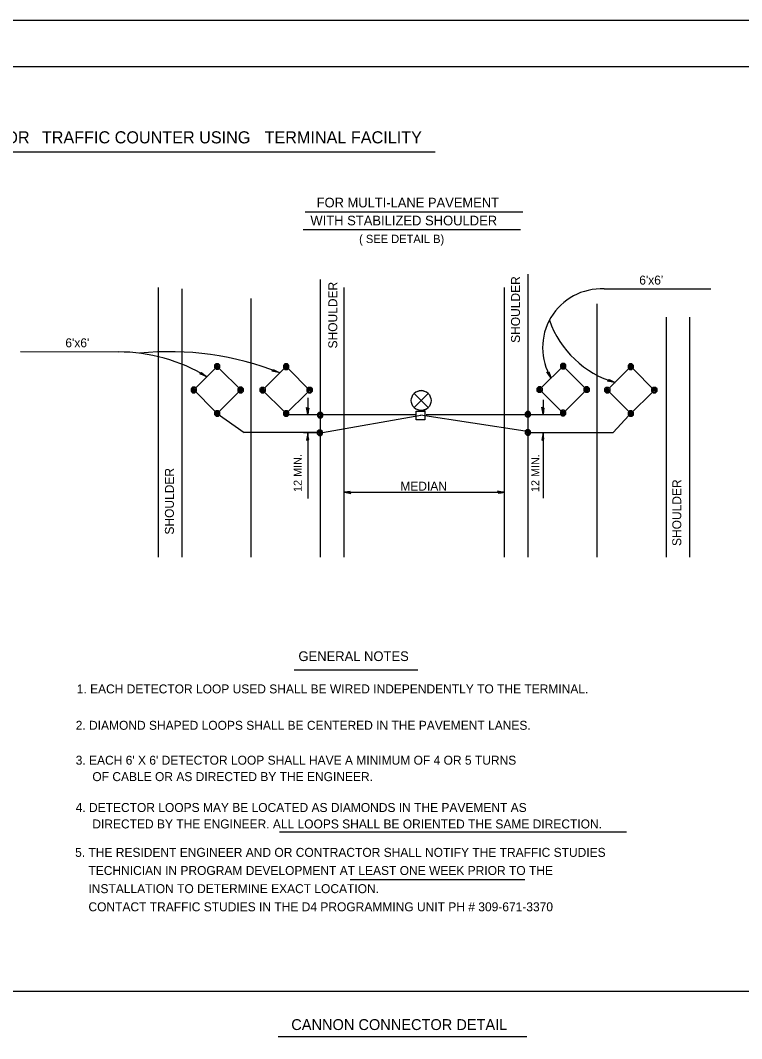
# Model space of a CAD drawing. Extents: x 0 to 2.83, y 0 to 1.83.
# Drawn here: x 0.807 to 1.457, y 0.916 to 1.833 of the extents above; entities that cross this region are included whole.
import ezdxf

# ---------------------------------------------------------------- set-up
doc = ezdxf.new("R2010")
doc.units = 0
for name, color, linetype in [('RD_Pr_Roadway_Dimensions', 7, 'Continuous'), ('RD_Pr_Roadway_Notes', 7, 'Continuous'), ('SH_General_Details', 7, 'Continuous'), ('SH_Printer_Plotting_Border', 7, 'Continuous')]:
    doc.layers.add(name, color=color, linetype=linetype)

msp = doc.modelspace()

# ---------------------------------------------------------------- linework, layer by layer
at = {"layer": 'RD_Pr_Roadway_Dimensions'}
for p, q in [((1.06569, 1.49318), (1.06569, 1.47784)), ((1.2778, 1.49141), (1.2778, 1.478)), ((1.06569, 1.46166), (1.06569, 1.40247)), ((1.2778, 1.46187), (1.2778, 1.40268))]:
    msp.add_line(p, q, dxfattribs=at)
for points in [[(1.06564, 1.48396), (1.06654, 1.48378), (1.06613, 1.48114), (1.06569, 1.47784), (1.06524, 1.48141), (1.06466, 1.48454), (1.06564, 1.48396), (1.06622, 1.48373), (1.06569, 1.48007), (1.06497, 1.48405), (1.06578, 1.48347), (1.06564, 1.48181), (1.06542, 1.48342)], [(1.27776, 1.48412), (1.27865, 1.48395), (1.27825, 1.48131), (1.2778, 1.478), (1.27736, 1.48158), (1.27678, 1.4847), (1.27776, 1.48412), (1.27834, 1.4839), (1.2778, 1.48024), (1.27709, 1.48421), (1.27789, 1.48363), (1.27776, 1.48198), (1.27754, 1.48359)], [(1.0656, 1.45545), (1.06654, 1.45568), (1.06613, 1.45827), (1.06569, 1.46166), (1.0652, 1.45809), (1.06466, 1.45487), (1.0656, 1.45545), (1.06623, 1.45572), (1.06569, 1.45938), (1.06497, 1.45541), (1.06578, 1.45599), (1.06564, 1.45764), (1.06542, 1.45603)], [(1.27771, 1.45566), (1.27865, 1.45588), (1.27825, 1.45848), (1.2778, 1.46187), (1.27731, 1.4583), (1.27678, 1.45508), (1.27771, 1.45566), (1.27834, 1.45593), (1.2778, 1.45959), (1.27709, 1.45562), (1.27789, 1.4562), (1.27776, 1.45785), (1.27754, 1.45624)]]:
    msp.add_lwpolyline(points, dxfattribs=at)
at = {"layer": 'RD_Pr_Roadway_Notes'}
for p, q in [((0.59973, 1.71489), (1.18068, 1.71489)), ((1.06328, 1.66083), (1.25947, 1.66083)), ((1.06142, 1.64495), (1.25761, 1.64495)), ((1.3329, 1.59122), (1.42912, 1.59122)), ((0.80662, 1.5348), (0.89485, 1.53446)), ((1.09837, 1.40797), (1.24306, 1.40797)), ((1.05351, 1.24783), (1.16503, 1.24783)), ((1.35291, 1.10168), (1.04028, 1.10168)), ((1.26133, 1.05885), (1.10397, 1.05885)), ((1.03914, 0.91758), (1.26321, 0.91758))]:
    msp.add_line(p, q, dxfattribs=at)
for points in [[(0.96943, 1.51523), (0.97003, 1.51591), (0.9721, 1.51423), (0.97473, 1.51217), (0.97142, 1.5136), (0.96843, 1.51468), (0.96943, 1.51523), (0.96991, 1.51562), (0.9728, 1.5133), (0.96901, 1.5147), (0.96992, 1.5151), (0.97127, 1.51415), (0.96977, 1.51477)], [(1.03411, 1.51799), (1.0346, 1.51875), (1.03691, 1.51743), (1.03984, 1.51582), (1.03634, 1.51669), (1.03322, 1.51728), (1.03411, 1.51799), (1.03453, 1.51845), (1.03775, 1.51662), (1.03379, 1.51739), (1.03462, 1.51793), (1.03611, 1.51721), (1.03453, 1.51758)], [(1.28223, 1.51637), (1.28311, 1.51662), (1.28395, 1.51409), (1.28505, 1.51094), (1.28303, 1.51392), (1.28109, 1.51644), (1.28223, 1.51637), (1.28285, 1.51644), (1.28404, 1.51293), (1.28159, 1.51615), (1.28257, 1.516), (1.28321, 1.51446), (1.28228, 1.51579)], [(1.33685, 1.50883), (1.33729, 1.50962), (1.33967, 1.50842), (1.34267, 1.50696), (1.33914, 1.50765), (1.33598, 1.50808), (1.33685, 1.50883), (1.33724, 1.50931), (1.34055, 1.50766), (1.33655, 1.50822), (1.33735, 1.50881), (1.33888, 1.50816), (1.33728, 1.50845)], [(1.10407, 1.40789), (1.10391, 1.40876), (1.10147, 1.40839), (1.09837, 1.40797), (1.10172, 1.40756), (1.10461, 1.40702), (1.10407, 1.40789), (1.10382, 1.40847), (1.10047, 1.40797), (1.10416, 1.40735), (1.10362, 1.40805), (1.10205, 1.40797), (1.10354, 1.40772)], [(1.23735, 1.40805), (1.23756, 1.40719), (1.23996, 1.40756), (1.24306, 1.40797), (1.23975, 1.40843), (1.23685, 1.40896), (1.23735, 1.40805), (1.2376, 1.40752), (1.24095, 1.40797), (1.23727, 1.40863), (1.23785, 1.40789), (1.23938, 1.40801), (1.23789, 1.40826)]]:
    msp.add_lwpolyline(points, dxfattribs=at)
for centre, radius, start, end in [((1.33025, 1.5384), 0.05288, 87.21225, 211.28261), ((1.36756, 1.59243), 0.08902, 199.26952, 253.76733), ((0.89538, 1.38213), 0.15234, 58.60959, 90.19839), ((0.94153, 1.26957), 0.26514, 68.23694, 95.93325)]:
    msp.add_arc(centre, radius, start, end, dxfattribs=at)
at = {"layer": 'SH_General_Details'}
for p, q in [((2.83333, 1.83333), (-0.00001, 1.83333)), ((1.07714, 1.4797), (1.07714, 1.59992)), ((1.26428, 1.48003), (1.26428, 1.60458)), ((0.93121, 1.34944), (0.93121, 1.5925)), ((0.95247, 1.34944), (0.95247, 1.59128)), ((1.09837, 1.34944), (1.09837, 1.5925)), ((1.24306, 1.34944), (1.24306, 1.5925)), ((1.01481, 1.34944), (1.01481, 1.58268)), ((1.32662, 1.34944), (1.32662, 1.57777)), ((1.38899, 1.34944), (1.38899, 1.56598)), ((1.41017, 1.34944), (1.41017, 1.56598)), ((1.16164, 1.49702), (1.16794, 1.4907)), ((1.16794, 1.4907), (1.17426, 1.497)), ((1.16794, 1.4907), (1.16162, 1.4844)), ((1.17424, 1.48439), (1.16794, 1.4907)), ((0.98407, 1.47903), (1.00831, 1.46187)), ((1.04843, 1.478), (1.07549, 1.478)), ((1.07549, 1.47784), (1.06192, 1.47784)), ((1.07714, 1.478), (1.07714, 1.478)), ((1.07921, 1.478), (1.10171, 1.478)), ((1.10171, 1.478), (1.16314, 1.478)), ((1.17245, 1.47817), (1.23947, 1.47817)), ((1.23947, 1.47817), (1.26242, 1.47817)), ((1.26428, 1.47817), (1.26428, 1.47817)), ((1.26614, 1.47817), (1.29613, 1.47817)), ((1.07714, 1.46373), (1.07714, 1.47597)), ((1.07905, 1.46187), (1.16761, 1.47755)), ((1.16343, 1.47344), (1.16343, 1.47344)), ((1.26163, 1.463), (1.16738, 1.47755)), ((1.26428, 1.46373), (1.26428, 1.47631)), ((1.35508, 1.47731), (1.34112, 1.46187)), ((1.07532, 1.46187), (1.00831, 1.46187)), ((1.07363, 1.46166), (1.06192, 1.46166)), ((1.07714, 1.34944), (1.07714, 1.46009)), ((1.26428, 1.34944), (1.26428, 1.46001)), ((1.26618, 1.46187), (1.34112, 1.46187)), ((0.16666, 0.95833), (2.79166, 0.95833))]:
    msp.add_line(p, q, dxfattribs=at)
for points in [[(0.16666, 1.79167), (2.79166, 1.79167), (2.79166, 0.04167), (0.16666, 0.04167)], [(1.17123, 1.47344), (1.16343, 1.47344), (1.16343, 1.48123), (1.17123, 1.48123)]]:
    msp.add_lwpolyline(points, close=True, dxfattribs=at)
for points in [[(0.98407, 1.47903), (1.00347, 1.49844), (1.00418, 1.49773), (1.00629, 1.49773), (1.00769, 1.49914), (1.00769, 1.50129), (1.00629, 1.5027), (1.00418, 1.5027), (1.00277, 1.50129), (1.00277, 1.49914), (1.00347, 1.49844), (1.00629, 1.49844), (1.00699, 1.50129), (1.00455, 1.50237), (1.00347, 1.49988), (1.00596, 1.49951), (1.00596, 1.50096), (1.00488, 1.50129), (1.00385, 1.49881), (1.00525, 1.50021), (0.98585, 1.51962), (0.98656, 1.52032), (0.98656, 1.52247), (0.98515, 1.52387), (0.983, 1.52387), (0.98159, 1.52247), (0.98159, 1.52032), (0.983, 1.51891), (0.98515, 1.51891), (0.98585, 1.51962), (0.98585, 1.52247), (0.983, 1.52317), (0.9823, 1.52032), (0.98478, 1.51924), (0.98478, 1.5221), (0.98333, 1.5221), (0.98374, 1.52032), (0.98548, 1.51999), (0.98407, 1.52139), (0.96468, 1.50199), (0.96397, 1.5027), (0.96182, 1.5027), (0.96046, 1.50129), (0.96046, 1.49914), (0.96182, 1.49773), (0.96397, 1.49773), (0.96468, 1.49844), (0.96538, 1.49914), (0.96538, 1.50129), (0.96468, 1.50199), (0.96182, 1.50199), (0.96112, 1.49914), (0.96364, 1.49811), (0.96468, 1.50059), (0.96252, 1.50129), (0.96252, 1.49914), (0.96323, 1.49914), (0.96397, 1.50129), (0.9629, 1.50021), (0.9823, 1.48086), (0.98159, 1.48011), (0.98159, 1.478), (0.983, 1.4766), (0.98515, 1.4766), (0.98656, 1.478), (0.98656, 1.48011), (0.98515, 1.48156), (0.983, 1.48156), (0.9823, 1.48086), (0.9823, 1.478), (0.98515, 1.4773), (0.98585, 1.48011), (0.983, 1.48086), (0.98333, 1.47833), (0.98478, 1.47833), (0.98445, 1.48011), (0.98263, 1.48048), (0.98407, 1.47903)], [(1.04622, 1.47892), (1.06562, 1.49832), (1.06632, 1.49762), (1.06843, 1.49762), (1.06984, 1.49902), (1.06984, 1.50117), (1.06843, 1.50258), (1.06632, 1.50258), (1.06491, 1.50117), (1.06491, 1.49902), (1.06562, 1.49832), (1.06843, 1.49832), (1.06913, 1.50117), (1.06669, 1.50225), (1.06562, 1.49977), (1.0681, 1.4994), (1.0681, 1.50084), (1.06703, 1.50117), (1.06599, 1.49869), (1.0674, 1.5001), (1.048, 1.5195), (1.0487, 1.5202), (1.0487, 1.52235), (1.04729, 1.52376), (1.04514, 1.52376), (1.04374, 1.52235), (1.04374, 1.5202), (1.04514, 1.5188), (1.04729, 1.5188), (1.048, 1.5195), (1.048, 1.52235), (1.04514, 1.52306), (1.04444, 1.5202), (1.04692, 1.51913), (1.04692, 1.52198), (1.04547, 1.52198), (1.04589, 1.5202), (1.04762, 1.51987), (1.04622, 1.52128), (1.02682, 1.50188), (1.02611, 1.50258), (1.02396, 1.50258), (1.0226, 1.50117), (1.0226, 1.49902), (1.02396, 1.49762), (1.02611, 1.49762), (1.02682, 1.49832), (1.02752, 1.49902), (1.02752, 1.50117), (1.02682, 1.50188), (1.02396, 1.50188), (1.02326, 1.49902), (1.02578, 1.49799), (1.02682, 1.50047), (1.02467, 1.50117), (1.02467, 1.49902), (1.02537, 1.49902), (1.02611, 1.50117), (1.02504, 1.5001), (1.04444, 1.48074), (1.04374, 1.48), (1.04374, 1.47789), (1.04514, 1.47648), (1.04729, 1.47648), (1.0487, 1.47789), (1.0487, 1.48), (1.04729, 1.48144), (1.04514, 1.48144), (1.04444, 1.48074), (1.04444, 1.47789), (1.04729, 1.47718), (1.048, 1.48), (1.04514, 1.48074), (1.04547, 1.47822), (1.04692, 1.47822), (1.04659, 1.48), (1.04477, 1.48037), (1.04622, 1.47892)], [(1.29588, 1.47941), (1.31532, 1.49881), (1.31603, 1.49811), (1.31809, 1.49811), (1.31954, 1.49951), (1.31954, 1.50166), (1.31809, 1.50307), (1.31603, 1.50307), (1.31462, 1.50166), (1.31462, 1.49951), (1.31532, 1.49881), (1.31809, 1.49881), (1.3188, 1.50166), (1.31636, 1.50274), (1.31532, 1.50021), (1.31776, 1.49988), (1.31776, 1.50133), (1.31673, 1.50166), (1.31565, 1.49918), (1.31706, 1.50063), (1.29766, 1.51999), (1.29836, 1.52073), (1.29836, 1.52284), (1.29696, 1.52421), (1.29485, 1.52421), (1.29344, 1.52284), (1.29344, 1.52073), (1.29485, 1.51928), (1.29696, 1.51928), (1.29766, 1.51999), (1.29766, 1.52284), (1.29485, 1.52354), (1.29414, 1.52073), (1.29658, 1.51962), (1.29658, 1.52247), (1.29518, 1.52247), (1.29555, 1.52073), (1.29729, 1.52032), (1.29588, 1.52177), (1.27648, 1.50237), (1.27578, 1.50307), (1.27371, 1.50307), (1.27226, 1.50166), (1.27226, 1.49951), (1.27371, 1.49811), (1.27578, 1.49811), (1.27648, 1.49881), (1.27718, 1.49951), (1.27718, 1.50166), (1.27648, 1.50237), (1.27371, 1.50237), (1.27296, 1.49951), (1.27545, 1.49848), (1.27648, 1.50096), (1.27437, 1.50166), (1.27437, 1.49951), (1.27508, 1.49951), (1.27578, 1.50166), (1.27474, 1.50063), (1.29414, 1.48123), (1.29344, 1.48052), (1.29344, 1.47837), (1.29485, 1.47697), (1.29696, 1.47697), (1.29836, 1.47837), (1.29836, 1.48052), (1.29696, 1.48189), (1.29485, 1.48189), (1.29414, 1.48123), (1.29414, 1.47837), (1.29696, 1.47767), (1.29766, 1.48052), (1.29485, 1.48123), (1.29518, 1.4787), (1.29658, 1.4787), (1.29625, 1.48052), (1.29452, 1.48086), (1.29588, 1.47941)], [(1.35689, 1.47892), (1.37633, 1.49832), (1.37703, 1.49761), (1.3791, 1.49761), (1.38055, 1.49902), (1.38055, 1.50117), (1.3791, 1.50258), (1.37703, 1.50258), (1.37562, 1.50117), (1.37562, 1.49902), (1.37633, 1.49832), (1.3791, 1.49832), (1.3798, 1.50117), (1.37736, 1.50225), (1.37633, 1.49972), (1.37877, 1.49939), (1.37877, 1.50084), (1.37773, 1.50117), (1.37666, 1.49869), (1.37806, 1.50014), (1.35866, 1.5195), (1.35937, 1.52024), (1.35937, 1.52235), (1.35796, 1.52371), (1.35585, 1.52371), (1.35444, 1.52235), (1.35444, 1.52024), (1.35585, 1.51879), (1.35796, 1.51879), (1.35866, 1.5195), (1.35866, 1.52235), (1.35585, 1.52305), (1.35515, 1.52024), (1.35759, 1.51912), (1.35759, 1.52198), (1.35618, 1.52198), (1.35655, 1.52024), (1.35829, 1.51983), (1.35689, 1.52127), (1.33748, 1.50187), (1.33678, 1.50258), (1.33471, 1.50258), (1.33327, 1.50117), (1.33327, 1.49902), (1.33471, 1.49761), (1.33678, 1.49761), (1.33748, 1.49832), (1.33819, 1.49902), (1.33819, 1.50117), (1.33748, 1.50187), (1.33471, 1.50187), (1.33397, 1.49902), (1.33645, 1.49799), (1.33748, 1.50047), (1.33538, 1.50117), (1.33538, 1.49902), (1.33608, 1.49902), (1.33678, 1.50117), (1.33575, 1.50014), (1.35515, 1.48074), (1.35444, 1.48003), (1.35444, 1.47788), (1.35585, 1.47648), (1.35796, 1.47648), (1.35937, 1.47788), (1.35937, 1.48003), (1.35796, 1.4814), (1.35585, 1.4814), (1.35515, 1.48074), (1.35515, 1.47788), (1.35796, 1.47718), (1.35866, 1.48003), (1.35585, 1.48074), (1.35618, 1.47821), (1.35759, 1.47821), (1.35726, 1.48003), (1.35552, 1.48036), (1.35689, 1.47892)], [(1.07861, 1.47579), (1.07859, 1.4758), (1.0793, 1.47651), (1.0793, 1.47862), (1.07789, 1.48002), (1.07582, 1.48002), (1.07437, 1.47862), (1.07437, 1.47651), (1.07582, 1.4751), (1.07789, 1.4751), (1.07859, 1.4758), (1.07859, 1.47862), (1.07582, 1.47932), (1.07512, 1.47651), (1.07756, 1.47543), (1.07756, 1.47829), (1.07615, 1.47829), (1.07652, 1.47651), (1.07826, 1.47617), (1.07685, 1.47758), (1.07673, 1.47746)], [(1.26587, 1.47661), (1.26585, 1.47663), (1.26656, 1.47733), (1.26656, 1.47944), (1.26515, 1.48085), (1.26308, 1.48085), (1.26163, 1.47944), (1.26163, 1.47733), (1.26308, 1.47592), (1.26515, 1.47592), (1.26585, 1.47663), (1.26585, 1.47944), (1.26308, 1.48014), (1.26238, 1.47733), (1.26482, 1.47625), (1.26482, 1.47911), (1.26341, 1.47911), (1.26378, 1.47733), (1.26552, 1.477), (1.26411, 1.4784), (1.26399, 1.47828)], [(1.07833, 1.4599), (1.07832, 1.45991), (1.07902, 1.46062), (1.07902, 1.46273), (1.07762, 1.46413), (1.07555, 1.46413), (1.0741, 1.46273), (1.0741, 1.46062), (1.07555, 1.45921), (1.07762, 1.45921), (1.07832, 1.45991), (1.07832, 1.46273), (1.07555, 1.46343), (1.07484, 1.46062), (1.07729, 1.45954), (1.07729, 1.4624), (1.07588, 1.4624), (1.07625, 1.46062), (1.07799, 1.46028), (1.07658, 1.46169), (1.07645, 1.46157)], [(1.26587, 1.46017), (1.26585, 1.46019), (1.26656, 1.46089), (1.26656, 1.463), (1.26515, 1.46441), (1.26308, 1.46441), (1.26163, 1.463), (1.26163, 1.46089), (1.26308, 1.45948), (1.26515, 1.45948), (1.26585, 1.46019), (1.26585, 1.463), (1.26308, 1.4637), (1.26238, 1.46089), (1.26482, 1.45982), (1.26482, 1.46267), (1.26341, 1.46267), (1.26378, 1.46089), (1.26552, 1.46056), (1.26411, 1.46197), (1.26399, 1.46184)]]:
    msp.add_lwpolyline(points, dxfattribs=at)
msp.add_circle((1.16794, 1.4907), 0.00892, dxfattribs=at)
for start, end in [(44.92708, 134.92569), (224.91904, 314.92569)]:
    msp.add_arc((1.16794, 1.4907), 0.00892, start, end, dxfattribs=at)
at = {"layer": 'SH_Printer_Plotting_Border'}
msp.add_lwpolyline([(-0.00001, 0), (2.83333, 0), (2.83333, 1.83333), (-0.00001, 1.83333)], close=True, dxfattribs=at)

# ---------------------------------------------------------------- texts
at = {"layer": 'RD_Pr_Roadway_Dimensions'}
for p in [(1.06027, 1.40564), (1.27446, 1.4055)]:
    msp.add_text(' 12 MIN.', height=0.007282, rotation=90, dxfattribs=at).set_placement(p)
at = {"layer": 'RD_Pr_Roadway_Notes'}
for s, height, p in [('TYPICAL APPLICATIONS FOR ', 0.0109076, (0.6091, 1.72246)), ('TRAFFIC COUNTER USING ', 0.0109076, (0.826, 1.72246)), ('TERMINAL FACILITY', 0.0109076, (1.02675, 1.72246)), ('FOR MULTI-LANE PAVEMENT', 0.0087114, (1.07372, 1.66476)), ('WITH STABILIZED SHOULDER', 0.0087486, (1.06807, 1.64855)), ('( SEE DETAIL B)', 0.0074828, (1.11198, 1.63262)), ("6'x6'", 0.008086, (1.36451, 1.5952)), ("6'x6'", 0.008086, (0.84718, 1.53867)), ('MEDIAN', 0.008081, (1.14914, 1.4095)), ('GENERAL NOTES', 0.0087486, (1.05729, 1.25589)), ('1. EACH DETECTOR LOOP USED SHALL BE WIRED INDEPENDENTLY TO THE TERMINAL.', 0.0080817, (0.85745, 1.22674)), ('2. DIAMOND SHAPED LOOPS SHALL BE CENTERED IN THE PAVEMENT LANES.', 0.0080817, (0.85651, 1.19393)), ("3. EACH 6' X 6' DETECTOR LOOP SHALL HAVE A MINIMUM OF 4 OR 5 TURNS", 0.0080867, (0.85651, 1.16247)), ('     OF CABLE OR AS DIRECTED BY THE ENGINEER.', 0.008086, (0.85651, 1.14768)), ('4. DETECTOR LOOPS MAY BE LOCATED AS DIAMONDS IN THE PAVEMENT AS', 0.0080817, (0.85651, 1.11986)), ('     DIRECTED BY THE ENGINEER. ALL LOOPS SHALL BE ORIENTED THE SAME DIRECTION.', 0.0080815, (0.85651, 1.10503)), ('5. THE RESIDENT ENGINEER AND OR CONTRACTOR SHALL NOTIFY THE TRAFFIC STUDIES', 0.0080859, (0.85599, 1.07942)), ('    TECHNICIAN IN PROGRAM DEVELOPMENT AT LEAST ONE WEEK PRIOR TO THE', 0.0080859, (0.85599, 1.06307)), ('    INSTALLATION TO DETERMINE EXACT LOCATION.', 0.0080859, (0.85599, 1.04671)), ('    CONTACT TRAFFIC STUDIES IN THE D4 PROGRAMMING UNIT PH # 309-671-3370', 0.0080859, (0.85599, 1.03035)), ('CANNON CONNECTOR DETAIL', 0.0098168, (1.05084, 0.92333))]:
    msp.add_text(s, height=height, dxfattribs=at).set_placement(p)
for p in [(1.09229, 1.53763), (1.257, 1.54267), (0.94502, 1.36988), (1.40238, 1.35957)]:
    msp.add_text('SHOULDER', height=0.008082, rotation=90, dxfattribs=at).set_placement(p)

doc.saveas('drawing.dxf')
